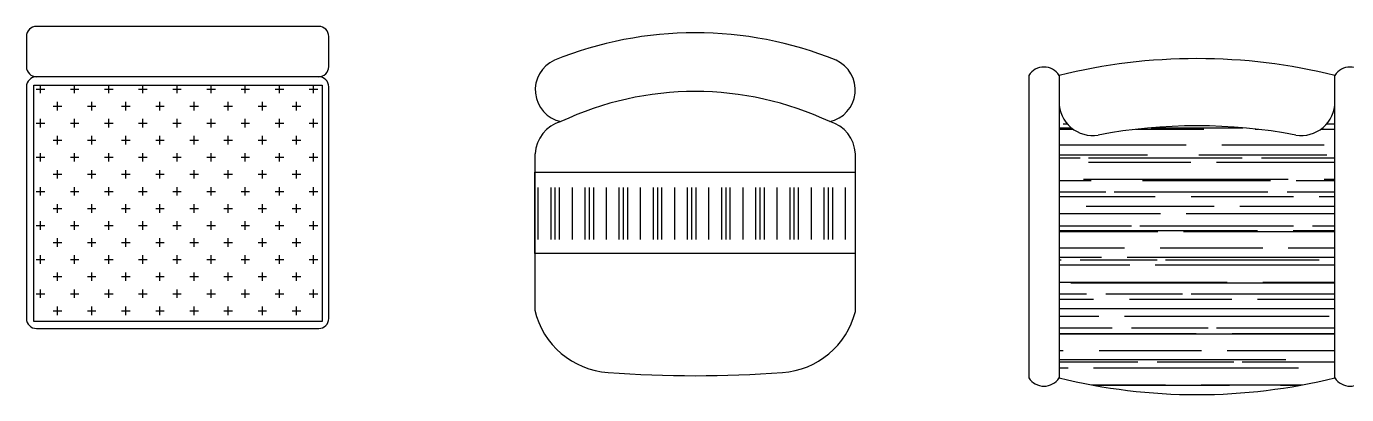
# Model space of a CAD drawing. Header units: inches. Extents: x 3.4 to 45.9, y 14.3 to 39.1.
# Drawn here: x 8.042 to 10.007, y 20.073 to 20.621 of the extents above; entities that cross this region are included whole.
import ezdxf

# ---------------------------------------------------------------- set-up
doc = ezdxf.new("R2010")
doc.units = ezdxf.units.IN
doc.header["$MEASUREMENT"] = 0
doc.layers.add('4', color=4, linetype='Continuous')
doc.layers.add('8', color=8, linetype='Continuous')

msp = doc.modelspace()

# ---------------------------------------------------------------- hatches: boundary and pattern name
at = {"layer": '8'}
h = msp.add_hatch(dxfattribs=at)
h.set_pattern_fill('CROSS', color=256, scale=0.004, style=0)
h.set_pattern_definition([(0, (7.751991831632299, 7.014942670463775), (0.0254, 0.0254), [0.0127, -0.03810000000000002]), (90, (7.758341831788389, 7.008592670467756), (-0.0254, 0.0254), [0.0127, -0.03810000000000002])])
h.paths.add_polyline_path([(8.053409207779882, 20.53378004782002), (8.053409207779882, 20.18160113766948), (8.482341357907249, 20.18160113766948), (8.482341357907249, 20.53378004782002)])
h = msp.add_hatch(dxfattribs=at)
h.set_pattern_fill('AR-RROOF', color=256, scale=0.0015, style=0)
h.set_pattern_definition([(0, (-25.0899004082382, 6.065902006787788), (0.08382, 0.03809999999999999), [0.5715, -0.07619999999999999, 0.1905, -0.03809999999999999]), (0, (-25.03922740818936, 6.084952006790395), (-0.03809999999999999, 0.050673), [0.1143, -0.012573, 0.2286, -0.028575]), (0, (-25.0708504082356, 6.0982870067864), (0.19812, 0.025527), [0.3048, -0.05334000000000001, 0.1524, -0.03809999999999999])])
h.paths.add_polyline_path([(9.989543961761488, 20.50869438659442, -0.4755995020680441), (9.929301937278328, 20.45970720988857, 0.09177009342371081), (9.639365970091863, 20.45970720988857, -0.4755995023634428), (9.579123945608703, 20.50869438663808), (9.579123945608703, 20.0976609212857, 0.121940004012319), (9.989543961761488, 20.0976609212857)])
h = msp.add_hatch(dxfattribs=at)
h.set_pattern_fill('PLASTI', color=256, scale=0.008, angle=90, style=0)
h.set_pattern_definition([(90, (-24.69230213022794, 6.019326043989118), (-0.0508, 3.110500138708838e-18), []), (90, (-24.6986521301512, 6.019326043989118), (-0.0508, 3.110500138708838e-18), []), (90, (-24.70500213030729, 6.019326043989118), (-0.0508, 3.110500138708838e-18), []), (90, (-24.72405213007707, 6.019326043989118), (-0.0508, 3.110500138708838e-18), [])])
h.paths.add_polyline_path([(8.798886404540358, 20.38121209032119), (8.798825793834371, 20.30349549753459), (9.275545659176974, 20.30349402568113), (9.275545659176974, 20.3812106657469)])

# ---------------------------------------------------------------- linework, layer by layer
at = {"layer": '4'}
for p, q in [((8.47720887063068, 20.62112391239948), (8.057208870472355, 20.62112391239948)), ((8.0422088705748, 20.60612391240006), (8.0422088705748, 20.56112391238725)), ((8.492208870528234, 20.56112391238725), (8.492208870528234, 20.60612391240006)), ((8.47720887063068, 20.54612391240239), (8.057208870472355, 20.54612391240239)), ((9.579123945608703, 20.54808093827609), (9.579123945608703, 20.0976609212857)), ((9.989543961761488, 20.0976609212857), (9.989543961761488, 20.54808093827609)), ((8.0422088705748, 20.53112391238842), (8.0422088705748, 20.18612391238725)), ((8.492208870528234, 20.18612391238725), (8.492208870528234, 20.53112391238842)), ((8.057208870472355, 20.17112391240239), (8.47720887063068, 20.17112391240239))]:
    msp.add_line(p, q, dxfattribs=at)
msp.add_lwpolyline([(8.798907930664686, 20.43136857571239), (8.798726290632008, 20.19846556270654, 0.328139), (8.907956715607984, 20.1054702837036, 0.03559), (9.16729493362826, 20.1054702837036, 0.323747), (9.276069613574041, 20.19659765970295), (9.27597021258433, 20.43148740371266, 0.321516), (9.237696863645656, 20.47920174370388, 0.724063), (9.247134220488338, 20.57061436371163, 0.19572), (8.828117428515075, 20.57061436371163, 0.724063), (8.837554785590587, 20.47920174370388, 0.321516), (8.799281436651913, 20.43148740371266)], format="xyb", dxfattribs=at)
msp.add_lwpolyline([(9.579123945608703, 20.54808093827609, 0.555785905242211), (9.53410061069761, 20.54808093827609), (9.53410061069761, 20.0976609212857, 0.555785905242211), (9.579123945608703, 20.0976609212857, 0.121940004012319), (9.989543961761488, 20.0976609212857, 0.5557859052423008), (10.03456729667258, 20.0976609212857), (10.03456729667258, 20.54808093827609, 0.5557859052423008), (9.989543961761488, 20.54808093827609, 0.121940004012319)], format="xyb", close=True, dxfattribs=at)
for points in [[(8.053409207779882, 20.53378004782002), (8.482341357907249, 20.53378004782002), (8.482341357907249, 20.18160113766948), (8.053409207779882, 20.18160113766948)], [(8.798886404540358, 20.40376743999236), (9.275545659176974, 20.40376601541806), (9.275545659176974, 20.28281836220862), (8.798825793834371, 20.28281983406209)]]:
    msp.add_lwpolyline(points, close=True, dxfattribs=at)
for centre, radius, start, end in [((8.057208870472355, 20.60612391240006), 0.015, 90, 180), ((8.47720887063068, 20.60612391240006), 0.015, 0, 90), ((8.057208870472355, 20.56112391238725), 0.015, 180, 270), ((8.47720887063068, 20.56112391238725), 0.015, 270, 0), ((8.057208870472355, 20.53112391238842), 0.015, 90, 180), ((8.47720887063068, 20.53112391238842), 0.015, 0, 90), ((9.037625824501706, 20.05645534370428), 0.467699626, 64.67344904429359, 115.3265509557064), ((9.629170613763822, 20.50870439128352), 0.050046669, 180, 279.3689159489413), ((9.939497293606369, 20.50870439128352), 0.050046669, 260.6310840510586, 0), ((9.78433395380151, 19.67651579078387), 0.7964951444998212, 79.36341641819793, 100.6365835818021), ((8.057208870472355, 20.18612391238725), 0.015, 180, 270), ((8.47720887063068, 20.18612391238725), 0.015, 270, 0)]:
    msp.add_arc(centre, radius, start, end, dxfattribs=at)

doc.saveas('drawing.dxf')
